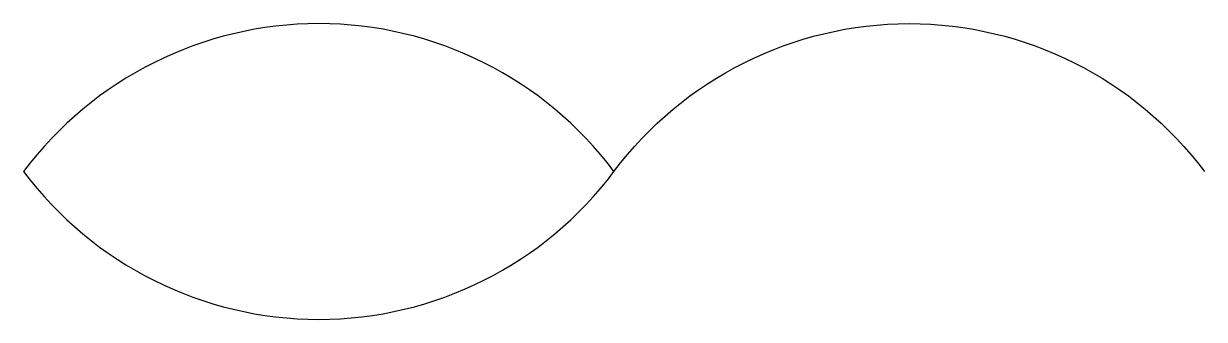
# Model space of a CAD drawing. Header units: millimetres. Extents: x 0 to 2, y -0.25 to 0.25.
import ezdxf

# ---------------------------------------------------------------- set-up
doc = ezdxf.new("R2010")
doc.units = ezdxf.units.MM
doc.header["$MEASUREMENT"] = 0

# ---------------------------------------------------------------- blocks, each defined once
blk = doc.blocks.new('Anno_Break_Pipe')
blk.add_lwpolyline([(1, 0, 0.5), (0, 0, 0.5), (1, 0, -0.5), (2, 0)], format="xyb")

msp = doc.modelspace()

# ---------------------------------------------------------------- block references
msp.add_blockref('Anno_Break_Pipe', (0, 0))

doc.saveas('drawing.dxf')
